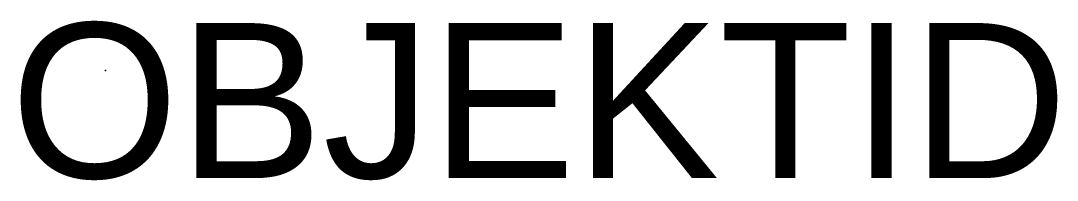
# Model space of a CAD drawing. Header units: metres. Extents: x -0.11 to 1.23, y -0.14 to 0.06.
import ezdxf

# ---------------------------------------------------------------- set-up
doc = ezdxf.new("R2010")
doc.units = ezdxf.units.M
doc.layers.add('r_453347111', color=7, linetype='Continuous')
doc.styles.get("Standard").update_dxf_attribs({"font": 'arial.ttf'})

msp = doc.modelspace()

# ---------------------------------------------------------------- linework, layer by layer
at = {"layer": 'r_453347111'}
msp.add_point((0, 0), dxfattribs=at)

# ---------------------------------------------------------------- texts
msp.add_attdef('OBJEKTID', (-0.1227, -0.1386, 0.4), 'ObjektID', height=0.2, dxfattribs=at)

doc.saveas('drawing.dxf')
